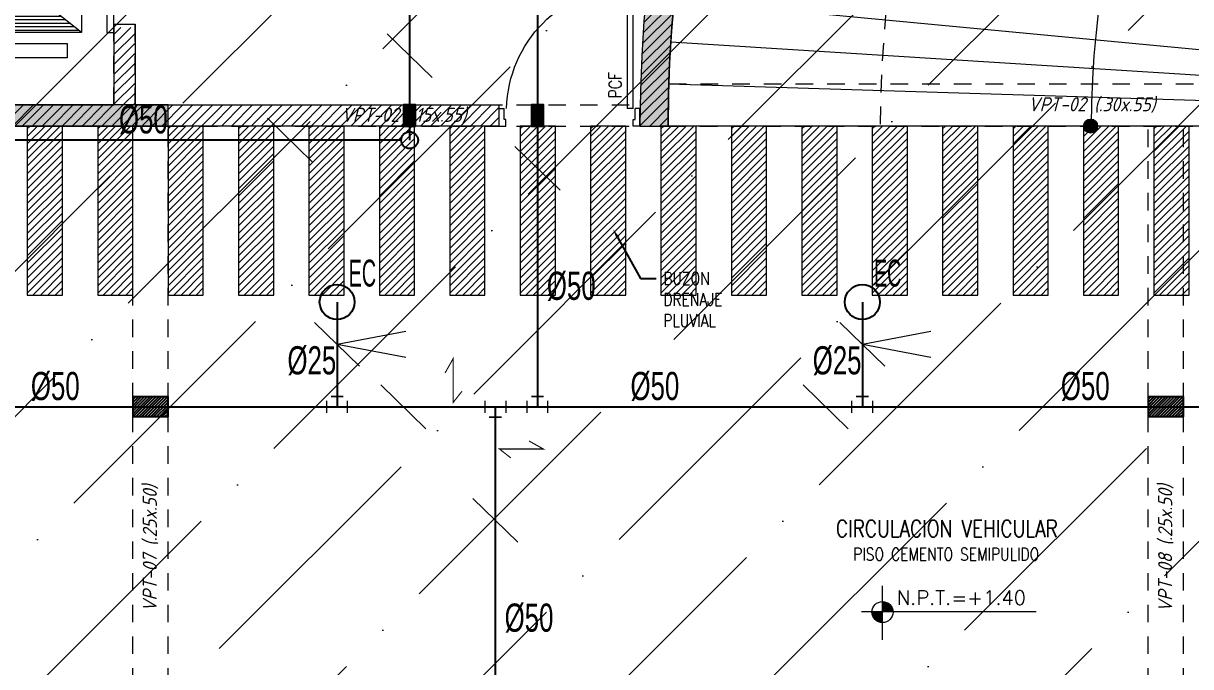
# Model space of a CAD drawing. Header units: millimetres. Extents: x 2085 to 2829, y 1352 to 1631.
# Drawn here: x 2209.61 to 2217.9, y 1530.25 to 1534.82 of the extents above; entities that cross this region are included whole.
import ezdxf
from ezdxf import colors
from ezdxf.entities.mleader import LeaderData, LeaderLine
from ezdxf.enums import TextEntityAlignment as Align
from ezdxf.math import Vec2, Vec3

# ---------------------------------------------------------------- set-up
doc = ezdxf.new("R2010")
doc.units = ezdxf.units.MM
for name, pattern in [('DASHED2', [0.375, 0.25, -0.125]), ('HIDDEN', [0.375, 0.25, -0.125]), ('HIDDEN2', [0.1875, 0.125, -0.0625])]:
    doc.linetypes.add(name, pattern=pattern)
doc.layers.get('0').update_dxf_attribs({"color": 251, "lineweight": 9})
for name, color, linetype, lineweight in [('000 SOS 911 - ACCESORIOS ACI', 3, 'Continuous', 20), ('000 SOS 911 ROCIADORES', 5, 'Continuous', 25), ('000 SOS 911 SOPORTES ACI', 3, 'Continuous', 25), ('000 SOS 911 TEXTOS ACI', 7, 'Continuous', 9), ('000 SOS 911 TUB. ENTERRADA  ACI', 5, 'DASHED2', 25), ('000 SOS 911 TUBERIA ACI', 3, 'Continuous', 25), ('A-EQUIPAMIENTO', 251, 'Continuous', 13), ('A-ESTRUCTURA-HATCH', 251, 'Continuous', 13), ('A-ESTRUCTURA-PLACAS', 251, 'Continuous', 13), ('A-ESTRUCTURA-VIGAS', 251, 'HIDDEN2', 13), ('A-MOBILIARIO', 251, 'Continuous', 13), ('A-MURO BAJO', 251, 'Continuous', 9), ('A-MUROS', 251, 'Continuous', 9), ('A-NIVELES-NPT', 251, 'Continuous', 9), ('A-PROYECCIONES', 251, 'HIDDEN2', 9), ('A-PUERTAS', 251, 'Continuous', 9), ('A-TEXTO-ACABADO PISO', 251, 'Continuous', 13), ('A-TEXTO-AMBIENTES', 251, 'Continuous', 9), ('A-TEXTO-INDICACIONES', 251, 'Continuous', 13), ('CIRCULACION PEATONAL', 251, 'Continuous', 13), ('MURO CF 120', 251, 'Continuous', 13)]:
    doc.layers.add(name, color=color, linetype=linetype, lineweight=lineweight)
doc.layers.add('A_50_Vigas Chata', color=251, linetype='HIDDEN', lineweight=13, plot=False)
doc.styles.add('APPIA -TEXTOS-GENERALES', font='isocp.shx', dxfattribs={"oblique": 15})
doc.styles.add('PIPE', font='ARIALN.TTF', dxfattribs={"width": 0.8})
doc.styles.add('R80', font='romans.shx', dxfattribs={"width": 0.8, "oblique": 15, "height": 0.1})
doc.styles.add('ROMANS', font='romans.shx', dxfattribs={"width": 0.8})
doc.styles.add('TXT_COTAS', font='romans.shx', dxfattribs={"width": 0.8})
pattern_1 = [(45, (-224229.893065, -8186668.82397), (-0.03535533905933, 0.03535533905933), [])]

# ---------------------------------------------------------------- blocks, each defined once
blk = doc.blocks.new('EST P1')
at = {"layer": 'A-ESTRUCTURA-HATCH'}
h = blk.add_hatch(color=256, dxfattribs=at)
h.dxf.hatch_style = 1
h.paths.add_polyline_path([(28.776, 5.9498), (28.776, 5.05), (23.07, 5.05), (23.07, 4.85), (28.926, 4.85), (28.9261, 5.75), (32.576, 5.75), (32.5761, 4.85), (35.53, 4.85), (35.53, 5.05), (32.726, 5.05), (32.7262, 5.9498)])
h.paths.add_polyline_path([(43.04, 4.85), (43.04, 5.05), (35.58, 5.05), (35.58, 4.85)])
h.paths.add_polyline_path([(43.09, 5.05), (43.09, 4.85), (47.915, 4.85), (47.915, 5.05)])
h.paths.add_polyline_path([(51.865, 5.05), (51.865, 4.85), (53.3757, 4.85), (53.3757, 5.05)])
h.paths.add_polyline_path([(72.8007, -0.15), (73.0007, -0.15, 1), (53.6007, -0.15), (53.8007, -0.15, -1)])
h.paths.add_polyline_path([(70.3507, 0), (70.3507, -0.1499), (72.7495, -0.15), (72.7495, 0)], flags=17)
h.paths.add_polyline_path([(69.4507, -0.1499), (69.4507, 0), (66.8475, 0.0001, -0.010569), (66.8507, -0.1499)], flags=17)
h.paths.add_polyline_path([(65.2721, 2.4964), (65.2722, -0.15), (65.4222, -0.15), (65.4221, 2.3777, -0.221666), (66.6007, -0.1499), (66.8007, -0.1499, 0.99999), (59.8007, -0.15), (60.0007, -0.15, -0.61691)], flags=0)
h.paths.add_polyline_path([(71.88, -11.4001), (71.88, -11.1501), (57.51, -11.1501), (57.51, -11.4)])
h.paths.add_polyline_path([(57.46, -11.4), (57.46, -11.1501), (43.09, -11.1501), (43.09, -11.4)])
h.paths.add_polyline_path([(43.04, -11.4), (43.04, -11.1501), (35.58, -11.1501), (35.58, -11.4)])
h.paths.add_polyline_path([(23.07, -11.15), (23.07, -11.4001), (35.53, -11.4001), (35.53, -11.15)])
h.paths.add_polyline_path([(23.02, -11.4001), (23.02, -11.15), (12.25, -11.15), (12.25, -11.4001)])
h.paths.add_polyline_path([(12.2, -11.4001), (12.2, -11.15), (3.65, -11.15), (3.65, -11.4001)])
h.paths.add_polyline_path([(3.6, -11.4001), (3.6, -11.15), (-3.56, -11.15), (-3.56, -11.4001)])
h.paths.add_polyline_path([(-17.98, -11.15), (-17.98, -11.4001), (-3.61, -11.4001), (-3.61, -11.1501)])
h.paths.add_polyline_path([(-18.03, -11.4001), (-18.03, -11.15), (-32.4, -11.15), (-32.4, -11.4001)])
h.paths.add_polyline_path([(-32.45, -11.4001), (-32.45, -11.15), (-46.94, -11.15), (-46.94, -11.4001)])
h.paths.add_polyline_path([(-47.24, -11.4001), (-46.99, -11.4001), (-46.99, -6.15), (-47.24, -6.15)])
h.paths.add_polyline_path([(-46.99, -0.2), (-47.24, -0.2), (-47.24, -6.1), (-46.99, -6.1)])
h.paths.add_polyline_path([(-47.24, 0.15), (-47.24, -0.15), (-44.785, -0.15), (-44.785, 5.05), (-45.035, 5.05), (-45.035, 0.15)])
h.paths.add_polyline_path([(-44.735, 5.05), (-44.735, 4.85), (-32.45, 4.85), (-32.45, 5.05)])
h.paths.add_polyline_path([(-23.2244, 4.85), (-23.2243, 5.75), (-19.5743, 5.75), (-19.5743, 4.85), (-18.03, 4.85), (-18.03, 5.05), (-19.4243, 5.05), (-19.4242, 5.9498), (-23.3744, 5.9498), (-23.3744, 5.05), (-32.4, 5.05), (-32.4, 4.85)])
h.paths.add_polyline_path([(-17.98, 5.05), (-17.98, 4.85), (-3.61, 4.85), (-3.61, 5.05)])
h.paths.add_polyline_path([(12.2, 4.85), (12.2, 5.05), (3.825, 5.0501), (3.825, 4.8501)])
h.paths.add_polyline_path([(12.25, 5.05), (12.25, 4.85), (23.02, 4.85), (23.02, 5.05)])
h = blk.add_hatch(color=256, dxfattribs=at)
h.dxf.hatch_style = 1
h.paths.add_polyline_path([(51.865, 5.05), (47.915, 5.05), (47.915, -0.15), (50.25, -0.15), (50.25, 0), (48.065, 0), (48.065, 2.05), (51.865, 2.05), (51.865, 2.2), (48.065, 2.2), (48.065, 4.85), (51.715, 4.85), (51.715, 3.2), (51.865, 3.2)])
h.paths.add_polyline_path([(1.925, -0.1507), (-0.175, -0.1507), (-0.175, 4.8498), (-3.56, 4.85), (-3.56, 5.05), (3.775, 5.05), (3.775, 1.9), (3.625, 1.9), (3.625, 4.85), (-0.0249, 4.8499), (-0.0249, 2.1999), (1.9251, 2.1998), (1.9251, 2.0499), (-0.0249, 2.0499), (-0.0249, -0.0001), (1.925, -0.0005)])
h.paths.add_polyline_path([(71.63, -6.15), (71.88, -6.15), (71.88, -6.85), (71.63, -6.85)])
h.paths.add_polyline_path([(64.42, -6.15), (64.67, -6.15), (64.67, -6.85), (64.42, -6.85)])
h.paths.add_polyline_path([(57.21, -6.15), (57.46, -6.15), (57.46, -6.85), (57.21, -6.85)])
h.paths.add_polyline_path([(50, -6.15), (50.25, -6.15), (50.25, -6.85), (50, -6.85)])
h.paths.add_polyline_path([(42.79, -6.15), (43.04, -6.15), (43.04, -6.85), (42.79, -6.85)])
h.paths.add_polyline_path([(42.79, 0.55), (43.04, 0.55), (43.04, -0.15), (42.79, -0.15)])
h.paths.add_polyline_path([(35.58, -6.15), (35.83, -6.15), (35.83, -6.85), (35.58, -6.85)])
h.paths.add_polyline_path([(35.58, 0.55), (35.83, 0.55), (35.83, -0.15), (35.58, -0.15)])
h.paths.add_polyline_path([(35.28, -6.15), (35.53, -6.15), (35.53, -6.85), (35.28, -6.85)])
h.paths.add_polyline_path([(35.28, 0.55), (35.53, 0.55), (35.53, -0.15), (35.28, -0.15)])
h.paths.add_polyline_path([(30.28, -6.15), (30.53, -6.15), (30.53, -6.85), (30.28, -6.85)])
h.paths.add_polyline_path([(30.28, 0.55), (30.53, 0.55), (30.53, -0.15), (30.28, -0.15)])
h.paths.add_polyline_path([(23.07, -6.15), (23.32, -6.15), (23.32, -6.85), (23.07, -6.85)])
h.paths.add_polyline_path([(23.07, 0.55), (23.32, 0.55), (23.32, -0.15), (23.07, -0.15)])
h.paths.add_polyline_path([(18.07, -6.15), (18.32, -6.15), (18.32, -6.85), (18.07, -6.85)])
h.paths.add_polyline_path([(18.07, 0.55), (18.32, 0.55), (18.32, -0.15), (18.07, -0.15)])
h.paths.add_polyline_path([(10.86, -6.15), (11.11, -6.15), (11.11, -6.85), (10.86, -6.85)])
h.paths.add_polyline_path([(10.86, 0.55), (11.11, 0.55), (11.11, -0.15), (10.86, -0.15)])
h.paths.add_polyline_path([(3.65, -6.15), (3.9, -6.15), (3.9, -6.85), (3.65, -6.85)])
h.paths.add_polyline_path([(3.625, 0.55), (3.9, 0.55), (3.9, -0.15), (3.625, -0.15)])
h.paths.add_polyline_path([(-3.56, -6.15), (-3.31, -6.15), (-3.31, -6.85), (-3.56, -6.85)])
h.paths.add_polyline_path([(-3.56, 0.55), (-3.31, 0.55), (-3.31, -0.15), (-3.56, -0.15)])
h.paths.add_polyline_path([(-3.86, -6.15), (-3.61, -6.15), (-3.61, -6.85), (-3.86, -6.85)])
h.paths.add_polyline_path([(-3.86, 0.55), (-3.61, 0.55), (-3.61, -0.15), (-3.86, -0.15)])
h.paths.add_polyline_path([(-11.07, -6.15), (-10.82, -6.15), (-10.82, -6.85), (-11.07, -6.85)])
h.paths.add_polyline_path([(-11.07, 0.55), (-10.82, 0.55), (-10.82, -0.15), (-11.07, -0.15)])
h.paths.add_polyline_path([(-18.28, -6.15), (-18.03, -6.15), (-18.03, -6.85), (-18.28, -6.85)])
h.paths.add_polyline_path([(-18.28, 0.55), (-18.03, 0.55), (-18.03, -0.15), (-18.28, -0.15)])
h.paths.add_polyline_path([(-25.49, -6.15), (-25.24, -6.15), (-25.24, -6.85), (-25.49, -6.85)])
h.paths.add_polyline_path([(-25.49, 0.55), (-25.24, 0.55), (-25.24, -0.15), (-25.49, -0.15)])
h.paths.add_polyline_path([(-32.7, -6.15), (-32.45, -6.15), (-32.45, -6.85), (-32.7, -6.85)])
h.paths.add_polyline_path([(-32.7, 0.55), (-32.45, 0.55), (-32.45, -0.15), (-32.7, -0.15)])
h.paths.add_polyline_path([(-39.91, -6.15), (-39.66, -6.15), (-39.66, -6.85), (-39.91, -6.85)])
h.paths.add_polyline_path([(-39.91, 0.55), (-39.66, 0.55), (-39.66, -0.15), (-39.91, -0.15)])
at = {"layer": 'A-ESTRUCTURA-PLACAS'}
blk.add_lwpolyline([(72.8007, -0.15), (73.0007, -0.15, 1), (53.6007, -0.15), (53.8007, -0.15, -1)], format="xyb", close=True, dxfattribs=at)
blk.add_lwpolyline([(51.865, 5.05), (47.915, 5.05), (47.915, -0.15), (50.25, -0.15), (50.25, 0), (48.065, 0), (48.065, 2.05), (51.865, 2.05), (51.865, 2.2), (48.065, 2.2), (48.065, 4.85), (51.715, 4.85), (51.715, 3.2), (51.865, 3.2)], close=True, dxfattribs=at)
at = {"layer": 'A-ESTRUCTURA-VIGAS'}
for points in [[(49.8649, 0), (49.865, 2.0499)], [(50.0149, 0), (50.015, 2.0499)], [(53.8054, 0.15), (59.8135, 0.15)], [(50.25, 0), (53.6007, 0)], [(50, -6.15), (50, -0.15)], [(50.25, -0.15), (53.6007, -0.15)], [(50.25, -6.15), (50.25, -0.15)], [(53.8007, -0.15), (59.8007, -0.15)], [(57.21, -6.15), (57.21, -0.15)], [(57.46, -6.15), (57.46, -0.15)]]:
    blk.add_lwpolyline(points, dxfattribs=at)
at = {"layer": 'A_50_Vigas Chata', "char_height": 0.1, "attachment_point": 5, "style": 'APPIA -TEXTOS-GENERALES'}
for s, insert in [('VPT-02 (.30x.55)', (56.8095, 0)), ('VPT-02 (.15x.55)', (51.9253, -0.075))]:
    blk.add_mtext(s, dxfattribs=dict(at, insert=insert))
at = {"layer": 'A_50_Vigas Chata', "char_height": 0.1, "attachment_point": 5, "rotation": 90, "style": 'APPIA -TEXTOS-GENERALES'}
for s, insert in [('VPT-07 (.25x.50)', (50.125, -3.15)), ('VPT-08 (.25x.50)', (57.335, -3.15))]:
    blk.add_mtext(s, dxfattribs=dict(at, insert=insert))
blk = doc.blocks.new('*U113')
at = {"layer": 'CIRCULACION PEATONAL'}
h = blk.add_hatch(dxfattribs=at)
h.set_pattern_fill('ANSI31', color=256, scale=0.3)
h.set_pattern_definition([(45, (12.750368, 0), (-0.0265165, 0.0265165), [])])
h.paths.add_polyline_path([(13.0474, 0.2275), (12.7974, 0.2275), (12.7974, -0.9725), (13.0474, -0.9725)])
h = blk.add_hatch(dxfattribs=at)
h.set_pattern_fill('ANSI31', color=256, scale=0.3)
h.set_pattern_definition([(45, (13.250368, 0), (-0.0265165, 0.0265165), [])])
h.paths.add_polyline_path([(13.5474, 0.2275), (13.2974, 0.2275), (13.2974, -0.9725), (13.5474, -0.9725)])
h = blk.add_hatch(dxfattribs=at)
h.set_pattern_fill('ANSI31', color=256, scale=0.3)
h.set_pattern_definition([(45, (13.750368, 0), (-0.0265165, 0.0265165), [])])
h.paths.add_polyline_path([(14.0474, 0.2275), (13.7974, 0.2275), (13.7974, -0.9725), (14.0474, -0.9725)])
h = blk.add_hatch(dxfattribs=at)
h.set_pattern_fill('ANSI31', color=256, scale=0.3)
h.set_pattern_definition([(45, (14.250368, 0), (-0.0265165, 0.0265165), [])])
h.paths.add_polyline_path([(14.5474, 0.2275), (14.2974, 0.2275), (14.2974, -0.9725), (14.5474, -0.9725)])
h = blk.add_hatch(dxfattribs=at)
h.set_pattern_fill('ANSI31', color=256, scale=0.3)
h.set_pattern_definition([(45, (14.750368, 0), (-0.0265165, 0.0265165), [])])
h.paths.add_polyline_path([(15.0474, 0.2275), (14.7974, 0.2275), (14.7974, -0.9725), (15.0474, -0.9725)])
h = blk.add_hatch(dxfattribs=at)
h.set_pattern_fill('ANSI31', color=256, scale=0.3)
h.set_pattern_definition([(45, (15.250368, 0), (-0.0265165, 0.0265165), [])])
h.paths.add_polyline_path([(15.5474, 0.2275), (15.2974, 0.2275), (15.2974, -0.9725), (15.5474, -0.9725)])
h = blk.add_hatch(dxfattribs=at)
h.set_pattern_fill('ANSI31', color=256, scale=0.3)
h.set_pattern_definition([(45, (15.750368, 0), (-0.0265165, 0.0265165), [])])
h.paths.add_polyline_path([(16.0474, 0.2275), (15.7974, 0.2275), (15.7974, -0.9725), (16.0474, -0.9725)])
h = blk.add_hatch(dxfattribs=at)
h.set_pattern_fill('ANSI31', color=256, scale=0.3)
h.set_pattern_definition([(45, (16.250368, 0), (-0.0265165, 0.0265165), [])])
h.paths.add_polyline_path([(16.5474, 0.2275), (16.2974, 0.2275), (16.2974, -0.9725), (16.5474, -0.9725)])
h = blk.add_hatch(dxfattribs=at)
h.set_pattern_fill('ANSI31', color=256, scale=0.3)
h.set_pattern_definition([(45, (16.750368, 0), (-0.0265165, 0.0265165), [])])
h.paths.add_polyline_path([(17.0474, 0.2275), (16.7974, 0.2275), (16.7974, -0.9725), (17.0474, -0.9725)])
h = blk.add_hatch(dxfattribs=at)
h.set_pattern_fill('ANSI31', color=256, scale=0.3)
h.set_pattern_definition([(45, (17.250368, 0), (-0.0265165, 0.0265165), [])])
h.paths.add_polyline_path([(17.5474, 0.2275), (17.2974, 0.2275), (17.2974, -0.9725), (17.5474, -0.9725)])
h = blk.add_hatch(dxfattribs=at)
h.set_pattern_fill('ANSI31', color=256, scale=0.3)
h.set_pattern_definition([(45, (17.750368, 0), (-0.0265165, 0.0265165), [])])
h.paths.add_polyline_path([(18.0474, 0.2275), (17.7974, 0.2275), (17.7974, -0.9725), (18.0474, -0.9725)])
h = blk.add_hatch(dxfattribs=at)
h.set_pattern_fill('ANSI31', color=256, scale=0.3)
h.set_pattern_definition([(45, (18.250368, 0), (-0.0265165, 0.0265165), [])])
h.paths.add_polyline_path([(18.5474, 0.2275), (18.2974, 0.2275), (18.2974, -0.9725), (18.5474, -0.9725)])
h = blk.add_hatch(dxfattribs=at)
h.set_pattern_fill('ANSI31', color=256, scale=0.3)
h.set_pattern_definition([(45, (18.750368, 0), (-0.0265165, 0.0265165), [])])
h.paths.add_polyline_path([(19.0474, 0.2275), (18.7974, 0.2275), (18.7974, -0.9725), (19.0474, -0.9725)])
h = blk.add_hatch(dxfattribs=at)
h.set_pattern_fill('ANSI31', color=256, scale=0.3)
h.set_pattern_definition([(45, (19.250368, 0), (-0.0265165, 0.0265165), [])])
h.paths.add_polyline_path([(19.5474, 0.2275), (19.2974, 0.2275), (19.2974, -0.9725), (19.5474, -0.9725)])
h = blk.add_hatch(dxfattribs=at)
h.set_pattern_fill('ANSI31', color=256, scale=0.3)
h.set_pattern_definition([(45, (19.750368, 0), (-0.0265165, 0.0265165), [])])
h.paths.add_polyline_path([(20.0474, 0.2275), (19.7974, 0.2275), (19.7974, -0.9725), (20.0474, -0.9725)])
h = blk.add_hatch(dxfattribs=at)
h.set_pattern_fill('ANSI31', color=256, scale=0.3)
h.set_pattern_definition([(45, (20.250368, 0), (-0.0265165, 0.0265165), [])])
h.paths.add_polyline_path([(20.5474, 0.2275), (20.2974, 0.2275), (20.2974, -0.9725), (20.5474, -0.9725)])
h = blk.add_hatch(dxfattribs=at)
h.set_pattern_fill('ANSI31', color=256, scale=0.3)
h.set_pattern_definition([(45, (20.750368, 0), (-0.0265165, 0.0265165), [])])
h.paths.add_polyline_path([(21.0474, 0.2275), (20.7974, 0.2275), (20.7974, -0.9725), (21.0474, -0.9725)])
for points in [[(12.7974, -0.9725), (13.0474, -0.9725), (13.0474, 0.2275), (12.7974, 0.2275)], [(13.2974, -0.9725), (13.5474, -0.9725), (13.5474, 0.2275), (13.2974, 0.2275)], [(13.7974, -0.9725), (14.0474, -0.9725), (14.0474, 0.2275), (13.7974, 0.2275)], [(14.2974, -0.9725), (14.5474, -0.9725), (14.5474, 0.2275), (14.2974, 0.2275)], [(14.7974, -0.9725), (15.0474, -0.9725), (15.0474, 0.2275), (14.7974, 0.2275)], [(15.2974, -0.9725), (15.5474, -0.9725), (15.5474, 0.2275), (15.2974, 0.2275)], [(15.7974, -0.9725), (16.0474, -0.9725), (16.0474, 0.2275), (15.7974, 0.2275)], [(16.2974, -0.9725), (16.5474, -0.9725), (16.5474, 0.2275), (16.2974, 0.2275)], [(16.7974, -0.9725), (17.0474, -0.9725), (17.0474, 0.2275), (16.7974, 0.2275)], [(17.2974, -0.9725), (17.5474, -0.9725), (17.5474, 0.2275), (17.2974, 0.2275)], [(17.7974, -0.9725), (18.0474, -0.9725), (18.0474, 0.2275), (17.7974, 0.2275)], [(18.2974, -0.9725), (18.5474, -0.9725), (18.5474, 0.2275), (18.2974, 0.2275)], [(18.7974, -0.9725), (19.0474, -0.9725), (19.0474, 0.2275), (18.7974, 0.2275)], [(19.2974, -0.9725), (19.5474, -0.9725), (19.5474, 0.2275), (19.2974, 0.2275)], [(19.7974, -0.9725), (20.0474, -0.9725), (20.0474, 0.2275), (19.7974, 0.2275)], [(20.2974, -0.9725), (20.5474, -0.9725), (20.5474, 0.2275), (20.2974, 0.2275)], [(20.7974, -0.9725), (21.0474, -0.9725), (21.0474, 0.2275), (20.7974, 0.2275)]]:
    blk.add_lwpolyline(points, close=True, dxfattribs=at)
blk = doc.blocks.new('A$C5E423DB2')
at = {"layer": 'A-PUERTAS'}
for p, q in [((0.0381, 0.1), (0.0381, 0.8)), ((0.0381, 0.8), (0.0731, 0.8)), ((0.0731, 0.8), (0.0731, 0.1)), ((0.0381, 0.1), (0.0731, 0.1))]:
    blk.add_line(p, q, dxfattribs=at)
at = {"layer": 'A-PUERTAS', "linetype": 'Continuous'}
for p, q in [((0, 0), (0, 0.1)), ((0, 0.1), (0.0281, 0.1)), ((0.0281, 0.0381), (0.0281, 0.1)), ((0.8, 0.1), (0.7719, 0.1)), ((0.7719, 0.0381), (0.7719, 0.1)), ((0.8, 0), (0.8, 0.1)), ((0.0381, 0.0381), (0.0281, 0.0381)), ((0.0381, 0), (0.0381, 0.0381)), ((0.7619, 0), (0.7619, 0.0381)), ((0.7619, 0.0381), (0.7719, 0.0381)), ((0, 0), (0.0381, 0)), ((0.8, 0), (0.7619, 0))]:
    blk.add_line(p, q, dxfattribs=at)
at = {"layer": 'A-PUERTAS', "color": 7, "linetype": 'Continuous'}
blk.add_arc((0.0366, 0.0793), 0.7216, 1.64027, 87.09685, dxfattribs=at)
blk = doc.blocks.new('ASCENSOR_01')
h = blk.add_hatch()
h.set_pattern_fill('_U', color=256, scale=0.025, angle=450, style=0, pattern_type=0)
h.set_pattern_definition([(90, (1.21241, -1e-07), (-0.025, -4e-11), [])])
h.paths.add_polyline_path([(1.1062, 1.275), (0.1062, 0.025), (1.1062, 0.025)])
blk.add_line((1.1062, 1.275, -0.0697), (0.1062, 0.025, -0.0349))
for points in [[(0.1062, 0.025), (0.1062, 1.275), (1.1062, 1.275), (1.1062, 0.025)], [(1.1842, 0.1031), (1.1842, 1.1746), (1.2845, 1.1746), (1.2845, 0.1031)]]:
    blk.add_lwpolyline(points, close=True)
blk = doc.blocks.new('SIM NIVEL PLANTA')
at = {"linetype": 'Continuous'}
h = blk.add_hatch(dxfattribs=at)
h.set_pattern_fill('_USER', color=256, scale=0.099996, angle=45, style=0, pattern_type=0)
h.set_pattern_definition([(45, (35396.10581, 26516.4892), (-0.0707080889, 0.0707080889), [])])
h.paths.add_polyline_path([(-17.03, 0), (-15.53, 0, 0.409209), (-17.03, 1.47)])
h.paths.add_polyline_path([(-18.53, 0, 0.419236), (-17.03, -1.53), (-17.03, 0)])
for p, q in [((-17.03, -3.97), (-17.03, 3.72)), ((4.81, 0), (-20, 0))]:
    blk.add_line(p, q)
blk.add_circle((-17.03, -0.03), 1.5, dxfattribs=at)
at = {"style": 'R80'}
blk.add_attdef('N.P.T.+0.00', text='', height=2.03, dxfattribs=at).set_placement((-5.83, 2.01), align=Align.MIDDLE_CENTER)

msp = doc.modelspace()

# ---------------------------------------------------------------- hatches: boundary and pattern name
h = msp.add_hatch()
h.set_pattern_fill('ANSI36', color=4, scale=0.23)
h.set_pattern_definition([(45, (-12.33495, 1e-06), (0.38727355, 1.420003), [1.825625, -0.365125, 0, -0.365125])])
h.paths.add_polyline_path([(2232.2706, 1539.2879), (2183.5856, 1539.2879), (2183.5856, 1522.8378), (2232.2706, 1522.8378)])
h = msp.add_hatch(color=8)
h.dxf.hatch_style = 1
edge = h.paths.add_edge_path()
edge.add_arc((2217.1912, 1534.0878), 0.05, 0, 360)
at = {"layer": '000 SOS 911 TUB. ENTERRADA  ACI'}
h = msp.add_hatch(dxfattribs=at)
h.set_pattern_fill('ANSI31', color=8, scale=0.002781, angle=90)
h.set_pattern_definition([(135, (2926.212757, 210.823069), (-0.00624425078, -0.00624425078), [])])
h.paths.add_polyline_path([(2212.3979, 1534.2391), (2212.3132, 1534.2391), (2212.3132, 1534.0879), (2212.3979, 1534.0879)])
h = msp.add_hatch(dxfattribs=at)
h.set_pattern_fill('ANSI31', color=8, scale=0.002781, angle=90)
h.set_pattern_definition([(135, (2927.121092, 210.823069), (-0.00624425078, -0.00624425078), [])])
h.paths.add_polyline_path([(2213.3062, 1534.2391), (2213.2216, 1534.2391), (2213.2216, 1534.0879), (2213.3062, 1534.0879)])
h = msp.add_hatch(dxfattribs=at)
h.set_pattern_fill('ANSI31', color=8, scale=0.0046)
h.set_pattern_definition([(45, (21.858054, 351.453421), (-0.01032729454, 0.01032729454), [])])
h.paths.add_polyline_path([(2210.6406, 1532.0236), (2210.6406, 1532.1636), (2210.3906, 1532.1636), (2210.3906, 1532.0236)])
h = msp.add_hatch(dxfattribs=at)
h.set_pattern_fill('ANSI31', color=8, scale=0.0046)
h.set_pattern_definition([(45, (29.068054, 351.453398), (-0.01032729454, 0.01032729454), [])])
h.paths.add_polyline_path([(2217.8506, 1532.0236), (2217.8506, 1532.1636), (2217.6006, 1532.1636), (2217.6006, 1532.0236)])
at = {"layer": 'MURO CF 120'}
h = msp.add_hatch(dxfattribs=at)
h.set_pattern_fill('_USER', color=8, scale=0.05, angle=45, style=0, pattern_type=0)
h.set_pattern_definition(pattern_1)
h.paths.add_polyline_path([(2215.67, 1539.1786), (2215.5024, 1539.2879, 0.141364), (2213.991, 1534.088), (2214.191, 1534.0882, -0.141272)])
h = msp.add_hatch(dxfattribs=at)
h.set_pattern_fill('_USER', color=8, scale=0.05, angle=45, style=0, pattern_type=0)
h.set_pattern_definition(pattern_1)
h.paths.add_polyline_path([(2210.2555, 1534.7879), (2210.4055, 1534.7879), (2210.4055, 1534.2379), (2210.2555, 1534.2379)])
h = msp.add_hatch(dxfattribs=at)
h.set_pattern_fill('_USER', color=8, scale=0.05, angle=45, style=0, pattern_type=0)
h.set_pattern_definition(pattern_1)
h.paths.add_polyline_path([(2208.4312, 1534.2379), (2212.9912, 1534.2379), (2212.9912, 1534.0879), (2208.4312, 1534.0879)])

# ---------------------------------------------------------------- linework, layer by layer
at = {"color": 8}
for p, q in [((2220.2068, 1534.4172), (2214.2338, 1534.9817, 0)), ((2220.1981, 1534.3076), (2214.2104, 1534.6842, 0)), ((2220.193, 1534.1978), (2214.1963, 1534.3861, 0)), ((2220.1912, 1534.0879), (2214.1912, 1534.0879))]:
    msp.add_line(p, q, dxfattribs=at)
msp.add_circle((2217.1912, 1534.0878), 0.05, dxfattribs=at)
msp.add_arc((2223.6962, 1534.0879), 6.5, 90.00133, 180.00133, dxfattribs=at)
at = {"layer": '000 SOS 911 - ACCESORIOS ACI', "color": 8}
for p, q in [((2212.5157, 1534.4324), (2212.1954, 1534.7433)), ((2211.6658, 1533.8325), (2211.3454, 1534.1434)), ((2213.4241, 1533.6324), (2213.1037, 1533.9433)), ((2212.0007, 1532.3825), (2211.6804, 1532.6934)), ((2215.7307, 1532.3825), (2215.4104, 1532.6934)), ((2211.8406, 1532.5379), (2212.3279, 1532.6301)), ((2215.5706, 1532.5379), (2216.0579, 1532.6301)), ((2211.8406, 1532.5379), (2212.3279, 1532.4457)), ((2215.5706, 1532.5379), (2216.0579, 1532.4457)), ((2212.4708, 1531.9382), (2212.1505, 1532.2491)), ((2215.4708, 1531.9382), (2215.1505, 1532.2491)), ((2211.7975, 1532.1675), (2211.8836, 1532.1675)), ((2211.8836, 1532.1675), (2211.7975, 1532.1675)), ((2211.8406, 1532.1675), (2211.8406, 1532.0936)), ((2211.8406, 1532.1675), (2211.8406, 1532.0936)), ((2213.2209, 1532.1675), (2213.3069, 1532.1675)), ((2213.3069, 1532.1675), (2213.2209, 1532.1675)), ((2213.2639, 1532.1675), (2213.2639, 1532.0936)), ((2213.2639, 1532.1675), (2213.2639, 1532.0936)), ((2215.5275, 1532.1676), (2215.6136, 1532.1676)), ((2215.6136, 1532.1676), (2215.5275, 1532.1676)), ((2215.5706, 1532.1676), (2215.5706, 1532.0937)), ((2215.5706, 1532.1676), (2215.5706, 1532.0937)), ((2211.7668, 1532.0506), (2211.7668, 1532.1366)), ((2211.7668, 1532.0936), (2211.8406, 1532.0936)), ((2211.9143, 1532.0936), (2211.8406, 1532.0936)), ((2211.9143, 1532.0506), (2211.9143, 1532.1366)), ((2212.8901, 1532.1366), (2212.8901, 1532.0506)), ((2212.8901, 1532.0936), (2212.9639, 1532.0936)), ((2212.9639, 1532.0197), (2212.9639, 1532.0936)), ((2212.9639, 1532.0197), (2212.9639, 1532.0936)), ((2213.0377, 1532.0936), (2212.9639, 1532.0936)), ((2213.0377, 1532.1366), (2213.0377, 1532.0506)), ((2213.1901, 1532.0506), (2213.1901, 1532.1366)), ((2213.1901, 1532.0936), (2213.2639, 1532.0936)), ((2213.3377, 1532.0936), (2213.2639, 1532.0936)), ((2213.3377, 1532.0506), (2213.3377, 1532.1366)), ((2215.4968, 1532.0507), (2215.4968, 1532.1367)), ((2215.4968, 1532.0937), (2215.5706, 1532.0937)), ((2215.6443, 1532.0937), (2215.5706, 1532.0937)), ((2215.6443, 1532.0507), (2215.6443, 1532.1367)), ((2212.9209, 1532.0197), (2213.0069, 1532.0197)), ((2213.0069, 1532.0197), (2212.9209, 1532.0197)), ((2213.1241, 1531.1324), (2212.8037, 1531.4433))]:
    msp.add_line(p, q, dxfattribs=at)
at = {"layer": '000 SOS 911 ROCIADORES', "color": 8}
for centre in [(2211.8406, 1532.8379), (2215.5706, 1532.8379)]:
    msp.add_circle(centre, 0.1238, dxfattribs=at)
at = {"layer": '000 SOS 911 SOPORTES ACI', "color": 8, "const_width": 0.00769}
for points in [[(2212.6069, 1532.3333), (2212.6641, 1532.435), (2212.6641, 1532.1236), (2212.7273, 1532.2037)], [(2213.2038, 1531.8508), (2213.3055, 1531.7936), (2212.9941, 1531.7936), (2213.0742, 1531.7304)]]:
    msp.add_lwpolyline(points, dxfattribs=at)
at = {"layer": '000 SOS 911 TUB. ENTERRADA  ACI', "color": 8, "linetype": 'ByBlock'}
for points in [[(2212.3979, 1534.0879), (2212.3979, 1534.2391), (2212.3132, 1534.2391), (2212.3132, 1534.0879)], [(2213.3062, 1534.0879), (2213.3062, 1534.2391), (2213.2216, 1534.2391), (2213.2216, 1534.0879)], [(2210.3906, 1532.0236), (2210.6406, 1532.0236), (2210.6406, 1532.1636), (2210.3906, 1532.1636)], [(2217.6006, 1532.0236), (2217.8506, 1532.0236), (2217.8506, 1532.1636), (2217.6006, 1532.1636)]]:
    msp.add_lwpolyline(points, close=True, dxfattribs=at)
at = {"layer": '000 SOS 911 TUBERIA ACI', "color": 8}
for points in [[(2213.2639, 1536.5878), (2213.2639, 1532.0936)], [(2212.3556, 1536.5279), (2212.3556, 1533.9879)], [(2212.2956, 1533.9879), (2208.2056, 1533.9879)], [(2211.8406, 1532.8379), (2211.8406, 1532.0937)], [(2215.5706, 1532.8379), (2215.5706, 1532.0937)], [(2196.7359, 1532.0937), (2230.8106, 1532.0936)], [(2212.9639, 1532.0936), (2212.9639, 1524.9879)]]:
    msp.add_lwpolyline(points, dxfattribs=at)
msp.add_circle((2212.3556, 1533.9879), 0.06, dxfattribs=at)
at = {"layer": 'A-MOBILIARIO', "color": 8}
msp.add_lwpolyline([(2210.2056, 1535.2629), (2210.2056, 1534.7524), (2210.2556, 1534.7524), (2210.2556, 1535.2629)], dxfattribs=at)
at = {"layer": 'A-MURO BAJO', "color": 8}
msp.add_line((2220.1912, 1534.0879), (2214.1912, 1534.0879), dxfattribs=at)
at = {"layer": 'A-MUROS', "color": 8}
for p, q in [((2210.2556, 1534.8129), (2210.2556, 1534.2379)), ((2210.2556, 1534.8129), (2210.4056, 1534.8129)), ((2210.4056, 1534.8129), (2210.4056, 1534.2379)), ((2208.4556, 1534.2379), (2210.2556, 1534.2379)), ((2210.4056, 1534.2379), (2212.9912, 1534.2379)), ((2212.9912, 1534.0879), (2212.9912, 1534.2376)), ((2212.9912, 1534.0879), (2208.3056, 1534.0879)), ((2213.9912, 1534.0879), (2214.1912, 1534.0879))]:
    msp.add_line(p, q, dxfattribs=at)
for radius, start in [(9.7, 0), (9.5, 13.08127)]:
    msp.add_arc((2223.6912, 1534.0879), radius, start, 180, dxfattribs=at)
at = {"layer": 'A-PROYECCIONES', "color": 8}
msp.add_arc((2223.6962, 1534.0879), 8, 87.14071, 180.00133, dxfattribs=at)

# ---------------------------------------------------------------- block references
msp.add_blockref('EST P1', (2160.3906, 1534.2379))
at = {"rotation": 180}
msp.add_blockref('*U113', (2230.6879, 1533.1154), dxfattribs=at)
at = {"layer": 'A-EQUIPAMIENTO', "color": 8, "rotation": 270.0001736286946}
msp.add_blockref('ASCENSOR_01', (2208.7494, 1535.8579), dxfattribs=at)
at = {"layer": 'A-NIVELES-NPT', "color": 8, "xscale": 0.05, "yscale": 0.05, "zscale": 0.05}
msp.add_blockref('SIM NIVEL PLANTA', (2216.5648, 1530.6369), dxfattribs=at).add_auto_attribs({'N.P.T.+0.00': 'N.P.T.=+1.40'})
at = {"layer": 'A-PUERTAS', "color": 8, "linetype": 'Continuous', "xscale": -1.250002642195022, "yscale": 1.250002642195022, "zscale": 1.250002642195021, "rotation": 359.9988857674263}
msp.add_blockref('A$C5E423DB2', (2213.9912, 1534.0879), dxfattribs=at)

# ---------------------------------------------------------------- texts
at = {"layer": '000 SOS 911 ROCIADORES', "color": 8, "style": 'PIPE', "width": 0.641273}
for p, p2 in [((2211.9226, 1532.948), (2212.1175, 1532.948)), ((2215.6526, 1532.948), (2215.8475, 1532.948))]:
    msp.add_text('EC', height=0.191, dxfattribs=at).set_placement(p, p2, align=Align.FIT)
at = {"layer": '000 SOS 911 TEXTOS ACI', "color": 8, "char_height": 0.2, "attachment_point": 1, "style": 'PIPE'}
for s, insert in [('%%C50', (2210.292, 1534.2357, 0.0001)), ('%%C50', (2213.3302, 1533.0533, 0.0001)), ('%%C25', (2211.488, 1532.524, 0.0001)), ('%%C25', (2215.218, 1532.524, 0.0001)), ('%%C50', (2209.6661, 1532.3414, 0.0001)), ('%%C50', (2213.924, 1532.3414, 0.0001)), ('%%C50', (2216.9801, 1532.3414, 0.0001)), ('%%C50', (2213.0302, 1530.6959, 0.0001))]:
    msp.add_mtext_dynamic_manual_height_columns(s, width=0.550995, gutter_width=1.9152, heights=[0.0124], dxfattribs=dict(at, insert=insert))
at = {"layer": 'A-TEXTO-ACABADO PISO', "color": 8, "insert": (2216.1658, 1531.0912), "char_height": 0.09, "attachment_point": 2, "style": 'ROMANS'}
msp.add_mtext_dynamic_manual_height_columns('PISO CEMENTO SEMIPULIDO', width=1.586307, gutter_width=12.5, heights=[0], dxfattribs=at)
at = {"layer": 'A-TEXTO-AMBIENTES', "color": 8, "insert": (2216.1707, 1531.2285, 0), "char_height": 0.12, "width": 2.556211, "attachment_point": 5, "style": 'ROMANS'}
msp.add_mtext('CIRCULACION VEHICULAR', dxfattribs=at)
at = {"layer": 'A-TEXTO-INDICACIONES', "color": 8, "style": 'ROMANS', "width": 0.8}
msp.add_text('PCF', height=0.09, rotation=90, dxfattribs=at).set_placement((2213.8607, 1534.286))

# ---------------------------------------------------------------- leaders
at = {"layer": 'A-TEXTO-INDICACIONES', "color": 8}
ml = msp.add_multileader_mtext('Standard', dxfattribs=at)
ml.set_content('BUZON DRENAJE PLUVIAL', color=8, style='TXT_COTAS')
ml.set_leader_properties(color=7)
ml.build(insert=Vec2(0, 0))
ml.multileader.update_dxf_attribs({"dogleg_length": 0.1105, "arrow_head_size": 0.07})
ctx = ml.context
ctx.base_point, ctx.char_height, ctx.arrow_head_size, ctx.landing_gap_size, ctx.plane_origin = Vec3(2214.1067, 1533.0059), 0.09, 0.07, 0.05, Vec3(2214.1462, 1533.5309)
notes = []
notes.append((ctx, [(1, (1, 1, 0), (2213.9962, 1533.0059), (1, 0), 0.1105, [(0, [(2213.8002, 1533.3555)], 0, [])])]))
ctx.mtext.insert, ctx.mtext.width, ctx.mtext.flow_direction = Vec3(2214.1567, 1533.0509), 0.814337, 5
for ctx, leaders in notes:
    for number, flags, end, landing, length, lines in leaders:
        leader = LeaderData()
        leader.index, (leader.has_last_leader_line, leader.has_dogleg_vector, leader.attachment_direction) = number, flags
        leader.last_leader_point, leader.dogleg_vector, leader.dogleg_length = Vec3(end), Vec3(landing), length
        for number, points, colour, breaks in lines:
            line = LeaderLine()
            line.index, line.vertices, line.color, line.breaks = number, Vec3.list(points), colors.encode_raw_color(colour), breaks
            leader.lines.append(line)
        ctx.leaders.append(leader)

doc.saveas('drawing.dxf')
